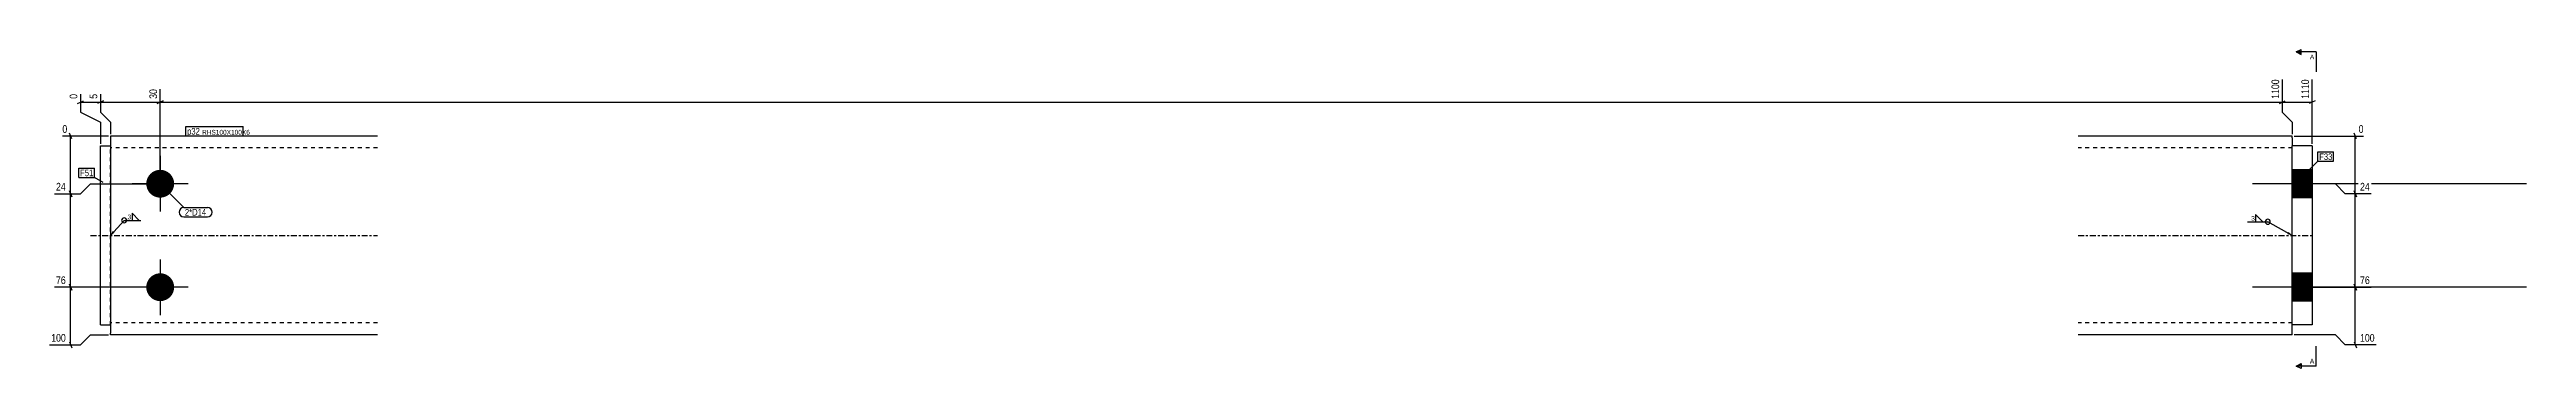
# Model space of a CAD drawing. Header units: millimetres. Extents: x 10 to 19237, y 2 to 469.
# Drawn here: x 17994 to 19237, y 2 to 163 of the extents above; entities that cross this region are included whole.
import ezdxf

# ---------------------------------------------------------------- set-up
doc = ezdxf.new("R2010")
doc.units = ezdxf.units.MM
doc.linetypes.add('DXK_LINE_DOT2', pattern=[3.9198, 1.9599, -1.9599])
doc.linetypes.add('DXK_LINE_DOT3', pattern=[5.9187, 2.979, -0.9799, 0.9799, -0.9799])
for name, color, linetype in [('MÅLSÆTNING', 7, 'Continuous'), ('STÅL', 7, 'Continuous'), ('TEKST', 7, 'Continuous')]:
    doc.layers.add(name, color=color, linetype=linetype)
doc.styles.add('Arial', font='ARIAL.TTF', dxfattribs={"height": 0.2})
doc.styles.add('Arial Narrow', font='ARIALN.TTF', dxfattribs={"height": 0.2})

msp = doc.modelspace()

# ---------------------------------------------------------------- hatches: boundary and pattern name
at = {"layer": 'STÅL', "linetype": 'Continuous'}
for points in [[(18049.7, 88.3, -1), (18049.7, 102.3, -1)], [(19119.7, 102.3), (19119.7, 88.3), (19129.7, 88.3), (19129.7, 102.3)], [(18049.7, 36.3, -1), (18049.7, 50.3, -1)], [(19119.7, 50.3), (19119.7, 36.3), (19129.7, 36.3), (19129.7, 50.3)]]:
    msp.add_hatch(color=96, dxfattribs=at).paths.add_polyline_path(points)
at = {"layer": 'TEKST', "linetype": 'Continuous'}
for points in [[(18026.8, 70.7), (18024.7, 69.3), (18025.9, 71.6)], [(19117.8, 71.1), (19119.7, 69.3), (19117.2, 70)]]:
    msp.add_hatch(color=3, dxfattribs=at).paths.add_polyline_path(points)

# ---------------------------------------------------------------- linework, layer by layer
at = {"layer": 'MÅLSÆTNING', "color": 7, "linetype": 'Continuous'}
for p, q in [((18008.2, 135.7), (18011.2, 136.9)), ((18009.7, 140.4), (18009.7, 131.3)), ((18021.2, 136.9), (18018.2, 135.7)), ((18019.7, 140.4), (18019.7, 131.3)), ((18051.2, 136.9), (18048.2, 135.7)), ((18048.2, 135.7), (18051.2, 136.9)), ((18049.7, 96.3), (18049.7, 142.9)), ((18049.7, 96.3), (18049.7, 142.9)), ((19113.2, 135.7), (19116.2, 136.9)), ((19113.2, 135.7), (19116.2, 136.9)), ((19114.7, 147.7), (19114.7, 131.3)), ((19114.7, 147.7), (19114.7, 131.3)), ((19131.2, 136.9), (19128.2, 135.7)), ((19129.7, 115.3), (19129.7, 147.7)), ((18009.7, 136.3), (18019.7, 136.3)), ((18009.7, 131.3), (18019.7, 126.3)), ((18019.7, 131.3), (18024.7, 126.3)), ((18019.7, 126.3), (18019.7, 115.3)), ((18024.7, 126.3), (18024.7, 120.3)), ((18024.7, 126.3), (18024.7, 120.3)), ((18049.7, 136.3), (19114.7, 136.3)), ((19114.7, 136.3), (19129.7, 136.3)), ((19114.7, 131.3), (19119.7, 126.3)), ((19119.7, 126.3), (19119.7, 120.3)), ((19119.7, 126.3), (19119.7, 120.3)), ((18023.7, 119.3), (18000.6, 119.3)), ((18005.3, 117.8), (18004.1, 120.8)), ((19120.7, 119.3), (19155.4, 119.3)), ((19151.9, 117.8), (19150.7, 120.8)), ((17996.7, 90.3), (18009.7, 90.3)), ((18005.3, 88.8), (18004.1, 91.8)), ((18009.7, 90.3), (18014.7, 95.3)), ((18009.7, 90.3), (18014.7, 95.3)), ((18014.7, 95.3), (18048.7, 95.3)), ((18014.7, 95.3), (18048.7, 95.3)), ((19141.3, 95.3), (19120.7, 95.3)), ((19141.3, 95.3), (19120.7, 95.3)), ((19146.3, 90.3), (19141.3, 95.3)), ((19146.3, 90.3), (19141.3, 95.3)), ((19159.3, 90.3), (19146.3, 90.3)), ((19151.9, 88.8), (19150.7, 91.8)), ((18048.7, 43.3), (17996.7, 43.3)), ((18005.3, 41.8), (18004.1, 44.8)), ((18004.7, 14.3), (18004.7, 43.3)), ((19120.7, 43.3), (19159.3, 43.3)), ((19151.9, 41.8), (19150.7, 44.8)), ((19151.3, 14.3), (19151.3, 43.3)), ((17994.2, 14.3), (18009.7, 14.3)), ((18004.1, 15.8), (18005.3, 12.8)), ((18009.7, 14.3), (18014.7, 19.3)), ((18014.7, 19.3), (18023.7, 19.3)), ((19141.3, 19.3), (19120.7, 19.3)), ((19146.3, 14.3), (19141.3, 19.3)), ((19161.8, 14.3), (19146.3, 14.3)), ((19150.7, 15.8), (19151.9, 12.8))]:
    msp.add_line(p, q, dxfattribs=at)
at = {"layer": 'STÅL', "color": 2, "linetype": 'Continuous'}
for p, q in [((18019.7, 24.3), (18019.7, 114.3)), ((18019.7, 114.3), (18024.7, 114.3)), ((18158.7, 119.3), (18024.7, 119.3)), ((18024.7, 119.3), (18024.7, 20.2)), ((19119.7, 119.3), (19012.2, 119.3)), ((19119.7, 118.4), (19119.7, 119.3)), ((19119.7, 118.4), (19119.7, 114.3)), ((19119.7, 24.3), (19119.7, 114.3)), ((19129.7, 114.3), (19119.7, 114.3)), ((19129.7, 114.3), (19129.7, 24.3)), ((18019.7, 24.3), (18024.7, 24.3)), ((18024.7, 19.3), (18024.7, 20.2)), ((18158.7, 19.3), (18024.7, 19.3)), ((19119.7, 19.3), (19012.2, 19.3)), ((19119.7, 19.3), (19119.7, 24.3)), ((19129.7, 24.3), (19119.7, 24.3))]:
    msp.add_line(p, q, dxfattribs=at)
at = {"layer": 'STÅL', "color": 7, "linetype": 'DXK_LINE_DOT2'}
for p, q in [((18024.7, 24.3), (18024.7, 114.3)), ((18158.7, 113.3), (18024.7, 113.3)), ((19119.7, 113.3), (19012.2, 113.3)), ((19119.7, 25.8), (19119.7, 114.3)), ((18024.7, 25.3), (18024.7, 25.8)), ((18158.7, 25.3), (18024.7, 25.3)), ((19119.7, 25.3), (19012.2, 25.3)), ((19119.7, 25.3), (19119.7, 25.8)), ((19119.7, 24.3), (19119.7, 25.3))]:
    msp.add_line(p, q, dxfattribs=at)
at = {"layer": 'STÅL', "color": 96, "linetype": 'Continuous'}
for p, q in [((18049.7, 109.3), (18049.7, 81.3)), ((19129.7, 102.3), (19119.7, 102.3)), ((18063.7, 95.3), (18035.7, 95.3)), ((19237.2, 95.3), (19099.7, 95.3)), ((19129.7, 88.3), (19119.7, 88.3)), ((18049.7, 57.3), (18049.7, 29.3)), ((19129.7, 50.3), (19119.7, 50.3)), ((18063.7, 43.3), (18035.7, 43.3)), ((19237.2, 43.3), (19099.7, 43.3)), ((19129.7, 36.3), (19119.7, 36.3))]:
    msp.add_line(p, q, dxfattribs=at)
at = {"layer": 'STÅL', "color": 7, "linetype": 'DXK_LINE_DOT3'}
for p, q in [((18014.7, 69.3), (18158.7, 69.3)), ((19012.2, 69.3), (19129.7, 69.3))]:
    msp.add_line(p, q, dxfattribs=at)
at = {"layer": 'TEKST', "color": 3, "linetype": 'Continuous'}
msp.add_line((19119.7, 69.3), (19107.4, 76.2), dxfattribs=at)
msp.add_arc((19107.4, 76.2), 1.25, 270, 90, dxfattribs=at)

# ---------------------------------------------------------------- wipeouts: each hides what was drawn before it
at = {"color": 0, "linetype": 'Continuous'}
for points in [[(19130.7, 157.8), (19130.7, 160.3), (19128.5, 160.3), (19128.5, 157.8)], [(19130.7, 4.9), (19130.7, 7.4), (19128.5, 7.4), (19128.5, 4.9)]]:
    msp.add_wipeout(points, dxfattribs=at).dxf.layer = 'TEKST'
at = {"color": 0}
for points in [[(18035.1, 77.2), (18035.1, 80.1), (18033.1, 80.1), (18033.1, 77.2)], [(19100.8, 76.5), (19100.8, 79.4), (19098.9, 79.4), (19098.9, 76.5)]]:
    msp.add_wipeout(points, dxfattribs=at).dxf.layer = 'TEKST'

# ---------------------------------------------------------------- next in the draw order: hatches: boundary and pattern name
at = {"layer": 'TEKST', "linetype": 'Continuous'}
for points in [[(19124.2, 161.6), (19124.2, 160.3), (19121.7, 161.6)], [(19124.2, 4.9), (19124.2, 3.6), (19121.7, 3.6)]]:
    msp.add_hatch(color=30, dxfattribs=at).paths.add_polyline_path(points)

# ---------------------------------------------------------------- next in the draw order: linework, layer by layer
at = {"layer": 'TEKST', "color": 30, "linetype": 'Continuous'}
for p, q in [((19121.7, 161.6), (19124.2, 162.8)), ((19124.2, 160.3), (19124.2, 162.8)), ((19121.7, 161.6), (19124.2, 160.3)), ((19121.7, 3.6), (19124.2, 4.9)), ((19124.2, 2.4), (19121.7, 3.6)), ((19124.2, 4.9), (19124.2, 2.4))]:
    msp.add_line(p, q, dxfattribs=at)
at = {"layer": 'TEKST', "color": 7, "linetype": 'Continuous'}
for p, q in [((19131.7, 161.6), (19121.7, 161.6)), ((19131.7, 3.6), (19131.7, 13.6)), ((19131.7, 3.6), (19121.7, 3.6))]:
    msp.add_line(p, q, dxfattribs=at)
at = {"layer": 'TEKST', "color": 3, "linetype": 'Continuous'}
for p, q in [((18024.7, 69.3), (18031.6, 76.9)), ((18031.6, 76.9), (18039.9, 76.9)), ((18039.1, 76.9), (18035.6, 80.5)), ((18035.6, 80.5), (18035.6, 76.9)), ((18035.6, 76.9), (18039.1, 76.9)), ((19097.3, 76.2), (19107.4, 76.2)), ((19104.9, 76.2), (19101.3, 79.8)), ((19101.3, 79.8), (19101.3, 76.2)), ((19101.3, 76.2), (19104.9, 76.2))]:
    msp.add_line(p, q, dxfattribs=at)
for centre, start, end in [((18031.6, 76.9), 90, 270), ((18031.6, 76.9), 270, 90), ((19107.4, 76.2), 90, 270)]:
    msp.add_arc(centre, 1.25, start, end, dxfattribs=at)

# ---------------------------------------------------------------- next in the draw order: texts
at = {"layer": 'TEKST', "color": 3, "linetype": 'Continuous', "style": 'Arial'}
for p in [(19128.5, 157.8), (19128.5, 4.9)]:
    msp.add_text('A', height=2.39, dxfattribs=at).set_placement(p)
at = {"layer": 'TEKST', "color": 3, "style": 'Arial Narrow'}
for p in [(18033.3, 77.4), (19099.1, 76.7)]:
    msp.add_text('3', height=2.39, dxfattribs=at).set_placement(p)

# ---------------------------------------------------------------- next in the draw order: wipeouts: each hides what was drawn before it
at = {"color": 0, "linetype": 'Continuous'}
for points in [[(18018.9, 141.2), (18013.3, 141.2), (18013.3, 137.2), (18018.9, 137.2)], [(19128.9, 148.5), (19123.3, 148.5), (19123.3, 137.2), (19128.9, 137.2)], [(18003.1, 44.1), (18003.1, 49.7), (17996.6, 49.7), (17996.6, 44.1)], [(19159.4, 44.1), (19159.4, 49.7), (19152.9, 49.7), (19152.9, 44.1)], [(18003.1, 15.1), (18003.1, 20.7), (17994.2, 20.7), (17994.2, 15.1)], [(19161.8, 15.1), (19161.8, 20.7), (19152.9, 20.7), (19152.9, 15.1)]]:
    msp.add_wipeout(points, dxfattribs=at).dxf.layer = 'MÅLSÆTNING'
at = {"color": 0}
for points in [[(18069.6, 120), (18069.6, 123.5), (18063.2, 123.5), (18063.2, 120)], [(19139.8, 107.2), (19139.8, 110.7), (19133.2, 110.7), (19133.2, 107.2)], [(18072.8, 79.3), (18072.8, 82.8), (18062.1, 82.8), (18062.1, 79.3)]]:
    msp.add_wipeout(points, dxfattribs=at).dxf.layer = 'TEKST'

# ---------------------------------------------------------------- next in the draw order: linework, layer by layer
at = {"layer": 'MÅLSÆTNING', "color": 7, "linetype": 'Continuous'}
for p, q in [((18021.2, 136.9), (18018.2, 135.7)), ((18019.7, 140.4), (18019.7, 131.3)), ((18019.7, 136.3), (18049.7, 136.3)), ((18019.7, 131.3), (18024.7, 126.3)), ((19114.7, 131.3), (19119.7, 126.3)), ((18004.7, 43.3), (18004.7, 90.3)), ((19151.3, 43.3), (19151.3, 90.3)), ((18048.7, 43.3), (17996.7, 43.3)), ((18004.1, 44.8), (18005.3, 41.8)), ((19120.7, 43.3), (19159.3, 43.3)), ((19150.7, 44.8), (19151.9, 41.8))]:
    msp.add_line(p, q, dxfattribs=at)
at = {"layer": 'TEKST', "color": 7, "linetype": 'Continuous'}
msp.add_line((19131.7, 161.6), (19131.7, 151.6), dxfattribs=at)

# ---------------------------------------------------------------- next in the draw order: texts
at = {"layer": 'MÅLSÆTNING', "color": 3, "linetype": 'Continuous', "style": 'Arial Narrow'}
msp.add_text('1110', height=3.82, rotation=90.0002, dxfattribs=at).set_placement((19128.1, 138))
for s, p in [('76', (17997.4, 44.9)), ('76', (19153.7, 44.9)), ('100', (17995, 15.9)), ('100', (19153.7, 15.9))]:
    msp.add_text(s, height=3.82, dxfattribs=at).set_placement(p)

# ---------------------------------------------------------------- next in the draw order: wipeouts: each hides what was drawn before it
at = {"color": 0, "linetype": 'Continuous'}
msp.add_wipeout([(18008.9, 141.2), (18003.3, 141.2), (18003.3, 137.2), (18008.9, 137.2)], dxfattribs=at).dxf.layer = 'MÅLSÆTNING'
at = {"color": 0}
for points in [[(18069.6, 120), (18069.6, 123.5), (18063.2, 123.5), (18063.2, 120)], [(19139.8, 107.2), (19139.8, 110.7), (19133.2, 110.7), (19133.2, 107.2)], [(18072.8, 79.3), (18072.8, 82.8), (18062.1, 82.8), (18062.1, 79.3)]]:
    msp.add_wipeout(points, dxfattribs=at).dxf.layer = 'TEKST'

# ---------------------------------------------------------------- next in the draw order: linework, layer by layer
at = {"layer": 'TEKST', "color": 7, "linetype": 'Continuous'}
for p, q in [((18062.6, 119.4), (18062.6, 124.1)), ((19122, 96), (19132.6, 106.6)), ((19132.6, 111.3), (19140.4, 111.3)), ((19132.6, 106.6), (19132.6, 111.3)), ((19132.6, 106.6), (19140.4, 106.6)), ((19140.4, 106.6), (19140.4, 111.3)), ((18049.7, 95.3), (18061.5, 83.4)), ((18061.5, 83.4), (18073.4, 83.4)), ((18061.5, 78.7), (18073.4, 78.7))]:
    msp.add_line(p, q, dxfattribs=at)
for centre, start, end in [((18061.5, 81), 90, 270), ((18073.4, 81), 270, 90)]:
    msp.add_arc(centre, 2.35, start, end, dxfattribs=at)

# ---------------------------------------------------------------- next in the draw order: texts
at = {"layer": 'MÅLSÆTNING', "color": 3, "linetype": 'Continuous', "style": 'Arial Narrow'}
for s, p in [('0', (18008.1, 138)), ('5', (18018.1, 138))]:
    msp.add_text(s, height=3.82, rotation=90.0002, dxfattribs=at).set_placement(p)
at = {"layer": 'TEKST', "color": 3, "style": 'Arial Narrow'}
for s, p in [('F33', (19133.2, 107.2)), ('2*D14', (18062.1, 79.3))]:
    msp.add_text(s, height=3.34, dxfattribs=at).set_placement(p)

# ---------------------------------------------------------------- next in the draw order: wipeouts: each hides what was drawn before it
at = {"color": 0, "linetype": 'Continuous'}
for points in [[(18048.9, 143.7), (18043.3, 143.7), (18043.3, 137.2), (18048.9, 137.2)], [(19113.9, 148.5), (19108.3, 148.5), (19108.3, 137.2), (19113.9, 137.2)], [(18003.1, 91.1), (18003.1, 96.7), (17996.6, 96.7), (17996.6, 91.1)], [(19159.4, 91.1), (19159.4, 96.7), (19152.9, 96.7), (19152.9, 91.1)]]:
    msp.add_wipeout(points, dxfattribs=at).dxf.layer = 'MÅLSÆTNING'
at = {"color": 0}
msp.add_wipeout([(18090.8, 120), (18090.8, 122.5), (18070.7, 122.5), (18070.7, 120)], dxfattribs=at).dxf.layer = 'TEKST'

# ---------------------------------------------------------------- next in the draw order: linework, layer by layer
at = {"layer": 'MÅLSÆTNING', "color": 7, "linetype": 'Continuous'}
for p, q in [((18004.7, 90.3), (18004.7, 119.3)), ((19151.3, 90.3), (19151.3, 119.3)), ((17996.7, 90.3), (18009.7, 90.3)), ((18004.1, 91.8), (18005.3, 88.8)), ((19159.3, 90.3), (19146.3, 90.3)), ((19150.7, 91.8), (19151.9, 88.8))]:
    msp.add_line(p, q, dxfattribs=at)

# ---------------------------------------------------------------- next in the draw order: texts
at = {"layer": 'MÅLSÆTNING', "color": 3, "linetype": 'Continuous', "style": 'Arial Narrow'}
for s, p in [('30', (18048.1, 138)), ('1100', (19113.1, 138))]:
    msp.add_text(s, height=3.82, rotation=90.0002, dxfattribs=at).set_placement(p)
for p in [(17997.4, 91.9), (19153.7, 91.9)]:
    msp.add_text('24', height=3.82, dxfattribs=at).set_placement(p)

# ---------------------------------------------------------------- next in the draw order: wipeouts: each hides what was drawn before it
at = {"color": 0}
msp.add_wipeout([(18090.8, 120), (18090.8, 122.5), (18070.7, 122.5), (18070.7, 120)], dxfattribs=at).dxf.layer = 'TEKST'

# ---------------------------------------------------------------- next in the draw order: linework, layer by layer
at = {"layer": 'TEKST', "color": 7, "linetype": 'Continuous'}
for p, q in [((18062.6, 124.1), (18091.4, 124.1)), ((18062.6, 119.4), (18091.4, 119.4)), ((18091.4, 119.4), (18091.4, 124.1))]:
    msp.add_line(p, q, dxfattribs=at)

# ---------------------------------------------------------------- next in the draw order: texts
at = {"layer": 'TEKST', "color": 3, "style": 'Arial Narrow'}
for s, height, p in [('p32', 3.34, (18063.2, 120)), ('RHS100X100X6', 2.386, (18070.7, 120))]:
    msp.add_text(s, height=height, dxfattribs=at).set_placement(p)

# ---------------------------------------------------------------- next in the draw order: wipeouts: each hides what was drawn before it
at = {"color": 0, "linetype": 'Continuous'}
for points in [[(18003.8, 120.1), (18003.8, 125.7), (17999.8, 125.7), (17999.8, 120.1)], [(19156.2, 120.1), (19156.2, 125.7), (19152.2, 125.7), (19152.2, 120.1)]]:
    msp.add_wipeout(points, dxfattribs=at).dxf.layer = 'MÅLSÆTNING'
at = {"color": 0}
msp.add_wipeout([(18016.1, 99.1), (18016.1, 102.6), (18009.5, 102.6), (18009.5, 99.1)], dxfattribs=at).dxf.layer = 'TEKST'

# ---------------------------------------------------------------- next in the draw order: texts
at = {"layer": 'MÅLSÆTNING', "color": 3, "linetype": 'Continuous', "style": 'Arial Narrow'}
for p in [(18000.6, 120.9), (19153, 120.9)]:
    msp.add_text('0', height=3.82, dxfattribs=at).set_placement(p)

# ---------------------------------------------------------------- next in the draw order: wipeouts: each hides what was drawn before it
at = {"color": 0}
msp.add_wipeout([(18016.1, 99.1), (18016.1, 102.6), (18009.5, 102.6), (18009.5, 99.1)], dxfattribs=at).dxf.layer = 'TEKST'

# ---------------------------------------------------------------- next in the draw order: linework, layer by layer
at = {"layer": 'TEKST', "color": 7, "linetype": 'Continuous'}
for p, q in [((18008.9, 103.2), (18016.7, 103.2)), ((18008.9, 98.5), (18008.9, 103.2)), ((18016.7, 98.5), (18016.7, 103.2)), ((18008.9, 98.5), (18016.7, 98.5)), ((18021, 96), (18016.7, 98.5))]:
    msp.add_line(p, q, dxfattribs=at)

# ---------------------------------------------------------------- next in the draw order: texts
at = {"layer": 'TEKST', "color": 3, "style": 'Arial Narrow'}
msp.add_text('F51', height=3.34, dxfattribs=at).set_placement((18009.5, 99.1))

doc.saveas('drawing.dxf')
